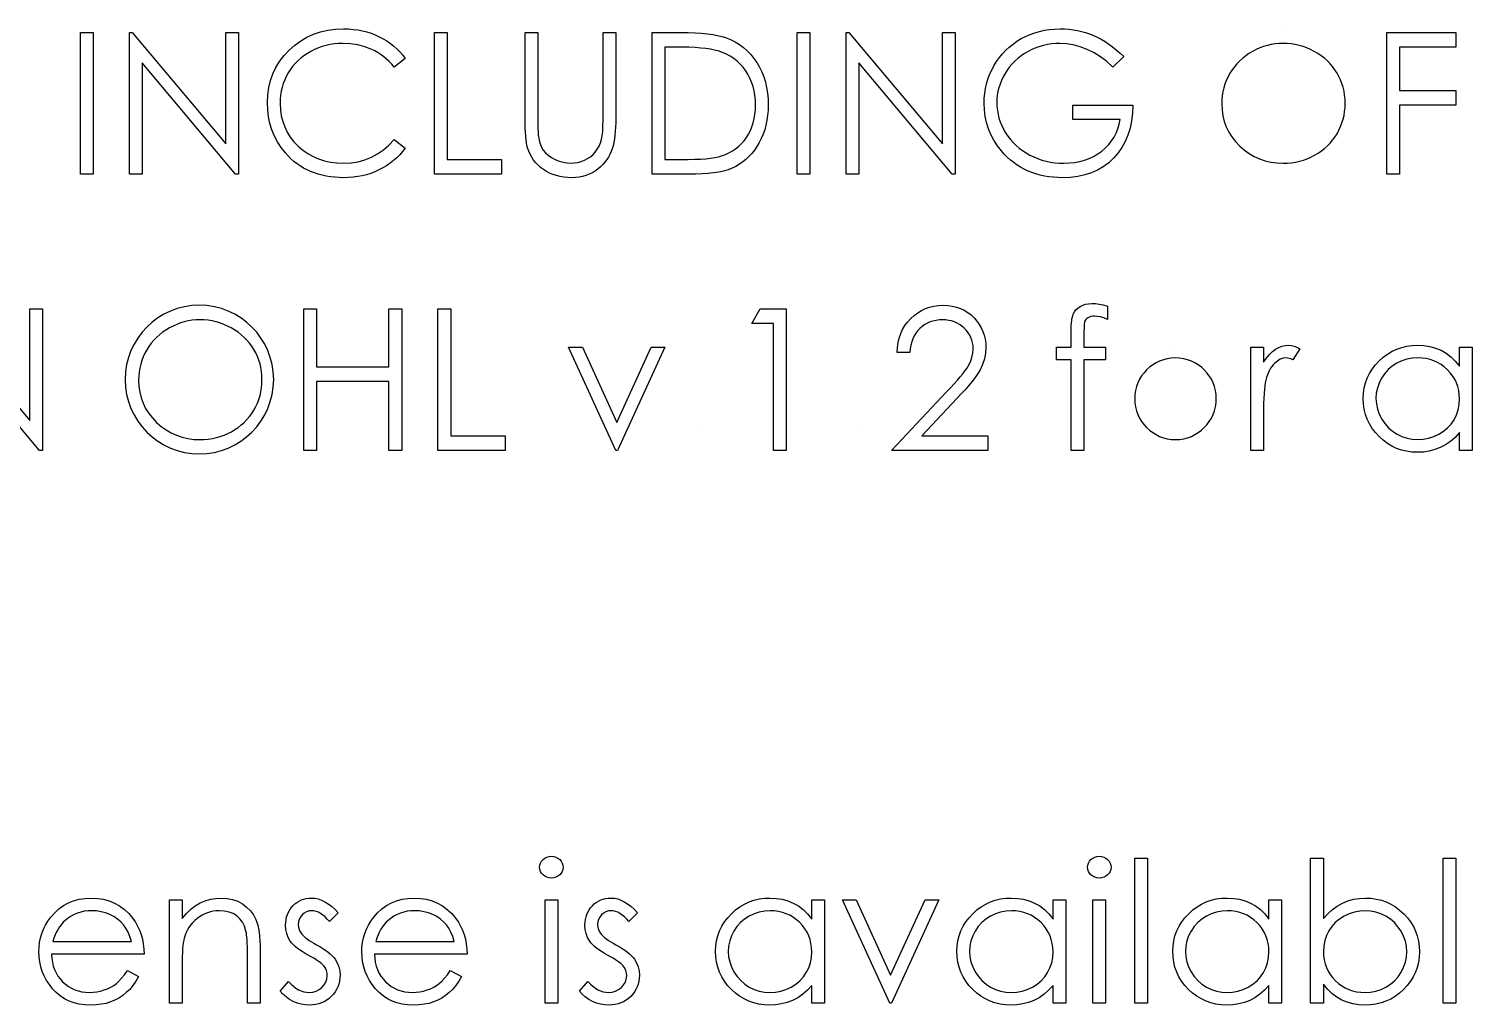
# Model space of a CAD drawing. Header units: millimetres. Extents: x -53 to 240, y 0 to 133.
# Drawn here: x -5.92 to 29.77, y 81.45 to 105.58 of the extents above; entities that cross this region are included whole.
import ezdxf

# ---------------------------------------------------------------- set-up
doc = ezdxf.new("R2010")
doc.units = ezdxf.units.MM

msp = doc.modelspace()

# ---------------------------------------------------------------- linework, layer by layer
at = {"color": 7, "linetype": 'Continuous'}
for p, q in [((25.082, 105.581), (25.082, 105.581)), ((22.436, 97.76), (22.436, 97.76)), ((10.678, 95.696), (10.678, 95.696)), ((14.672, 95.696), (14.672, 95.696))]:
    msp.add_line(p, q, dxfattribs=at)
at = {"color": 7, "linetype": 'Continuous', "flags": 128}
for points in [[(-4.646, 105.491), (-4.332, 105.491), (-4.332, 105.491), (-4.332, 101.991), (-4.332, 101.991), (-4.646, 101.991), (-4.646, 101.991), (-4.646, 105.491)], [(-3.434, 101.991), (-3.434, 105.491), (-3.434, 105.491), (-3.368, 105.491), (-3.368, 105.491), (-1.056, 102.736), (-1.056, 102.736), (-1.056, 105.491), (-1.056, 105.491), (-0.742, 105.491), (-0.742, 105.491), (-0.742, 101.991), (-0.742, 101.991), (-0.813, 101.991), (-0.813, 101.991), (-3.12, 104.739), (-3.12, 104.739), (-3.12, 101.991), (-3.12, 101.991), (-3.434, 101.991)], [(3.386, 104.849), (3.111, 104.638), (3.111, 104.638), (3.052, 104.708), (2.989, 104.773), (2.924, 104.834), (2.856, 104.891), (2.785, 104.943), (2.711, 104.99), (2.634, 105.034), (2.554, 105.073), (2.387, 105.138), (2.213, 105.185), (2.03, 105.213), (1.84, 105.222), (1.84, 105.222), (1.734, 105.219), (1.631, 105.209), (1.529, 105.194), (1.43, 105.172), (1.332, 105.144), (1.237, 105.11), (1.143, 105.07), (1.052, 105.023), (0.963, 104.971), (0.88, 104.915), (0.803, 104.855), (0.73, 104.791), (0.662, 104.722), (0.599, 104.649), (0.542, 104.571), (0.489, 104.49), (0.442, 104.405), (0.402, 104.317), (0.368, 104.228), (0.34, 104.134), (0.318, 104.039), (0.303, 103.941), (0.293, 103.841), (0.29, 103.737), (0.29, 103.737), (0.297, 103.583), (0.318, 103.435), (0.353, 103.293), (0.402, 103.158), (0.464, 103.029), (0.541, 102.907), (0.632, 102.792), (0.736, 102.683), (0.851, 102.584), (0.974, 102.498), (1.103, 102.426), (1.24, 102.366), (1.385, 102.32), (1.536, 102.287), (1.695, 102.267), (1.861, 102.26), (1.861, 102.26), (2.044, 102.269), (2.22, 102.297), (2.387, 102.342), (2.548, 102.406), (2.7, 102.488), (2.845, 102.588), (2.982, 102.707), (3.111, 102.844), (3.111, 102.844), (3.386, 102.635), (3.386, 102.635), (3.319, 102.55), (3.247, 102.47), (3.172, 102.395), (3.093, 102.325), (3.01, 102.259), (2.922, 102.198), (2.83, 102.143), (2.735, 102.093), (2.636, 102.048), (2.534, 102.009), (2.43, 101.976), (2.322, 101.949), (2.212, 101.928), (2.098, 101.913), (1.983, 101.904), (1.863, 101.901), (1.863, 101.901), (1.751, 101.903), (1.64, 101.911), (1.534, 101.923), (1.43, 101.94), (1.329, 101.961), (1.232, 101.987), (1.137, 102.018), (1.045, 102.054), (0.956, 102.095), (0.871, 102.14), (0.788, 102.191), (0.708, 102.245), (0.632, 102.305), (0.558, 102.37), (0.487, 102.439), (0.42, 102.513), (0.42, 102.513), (0.316, 102.646), (0.226, 102.785), (0.149, 102.931), (0.087, 103.084), (0.038, 103.243), (0.004, 103.409), (-0.017, 103.582), (-0.024, 103.761), (-0.024, 103.761), (-0.016, 103.95), (0.01, 104.131), (0.052, 104.304), (0.111, 104.469), (0.186, 104.627), (0.278, 104.778), (0.387, 104.92), (0.513, 105.056), (0.652, 105.179), (0.798, 105.286), (0.954, 105.375), (1.118, 105.45), (1.291, 105.507), (1.472, 105.548), (1.662, 105.572), (1.859, 105.581), (1.859, 105.581), (1.98, 105.578), (2.098, 105.569), (2.212, 105.553), (2.323, 105.532), (2.432, 105.506), (2.538, 105.472), (2.641, 105.433), (2.741, 105.388), (2.837, 105.337), (2.928, 105.282), (3.016, 105.222), (3.099, 105.157), (3.177, 105.087), (3.252, 105.013), (3.321, 104.933), (3.386, 104.849)], [(4.104, 105.491), (4.418, 105.491), (4.418, 105.491), (4.418, 102.35), (4.418, 102.35), (5.764, 102.35), (5.764, 102.35), (5.764, 101.991), (5.764, 101.991), (4.104, 101.991), (4.104, 101.991), (4.104, 105.491)], [(6.348, 105.491), (6.662, 105.491), (6.662, 105.491), (6.662, 103.394), (6.662, 103.394), (6.662, 103.305), (6.663, 103.225), (6.664, 103.153), (6.665, 103.091), (6.668, 103.037), (6.67, 102.992), (6.672, 102.956), (6.676, 102.928), (6.676, 102.928), (6.693, 102.83), (6.719, 102.74), (6.754, 102.658), (6.797, 102.585), (6.851, 102.519), (6.918, 102.458), (6.998, 102.403), (7.09, 102.353), (7.188, 102.313), (7.287, 102.283), (7.387, 102.266), (7.486, 102.26), (7.486, 102.26), (7.572, 102.265), (7.656, 102.278), (7.738, 102.302), (7.819, 102.333), (7.895, 102.374), (7.965, 102.421), (8.028, 102.475), (8.084, 102.536), (8.134, 102.604), (8.178, 102.68), (8.213, 102.762), (8.242, 102.851), (8.242, 102.851), (8.25, 102.888), (8.257, 102.934), (8.263, 102.989), (8.268, 103.052), (8.272, 103.125), (8.275, 103.206), (8.277, 103.296), (8.277, 103.394), (8.277, 103.394), (8.277, 105.491), (8.277, 105.491), (8.591, 105.491), (8.591, 105.491), (8.591, 103.377), (8.591, 103.377), (8.59, 103.263), (8.586, 103.154), (8.579, 103.05), (8.569, 102.953), (8.556, 102.861), (8.542, 102.775), (8.523, 102.693), (8.502, 102.618), (8.478, 102.548), (8.447, 102.479), (8.411, 102.412), (8.37, 102.349), (8.322, 102.286), (8.27, 102.227), (8.211, 102.17), (8.148, 102.115), (8.08, 102.065), (8.008, 102.022), (7.932, 101.985), (7.854, 101.955), (7.772, 101.931), (7.686, 101.915), (7.597, 101.905), (7.504, 101.901), (7.504, 101.901), (7.403, 101.905), (7.306, 101.914), (7.213, 101.93), (7.123, 101.952), (7.037, 101.98), (6.955, 102.015), (6.876, 102.056), (6.801, 102.103), (6.731, 102.156), (6.668, 102.213), (6.609, 102.274), (6.557, 102.339), (6.512, 102.407), (6.472, 102.481), (6.438, 102.558), (6.41, 102.64), (6.41, 102.64), (6.395, 102.696), (6.383, 102.762), (6.372, 102.839), (6.363, 102.926), (6.357, 103.024), (6.352, 103.131), (6.349, 103.249), (6.348, 103.377), (6.348, 103.377), (6.348, 105.491)], [(9.489, 101.991), (9.489, 105.491), (9.489, 105.491), (10.196, 105.491), (10.196, 105.491), (10.38, 105.489), (10.552, 105.483), (10.71, 105.473), (10.856, 105.459), (10.988, 105.442), (11.107, 105.42), (11.213, 105.394), (11.306, 105.365), (11.306, 105.365), (11.427, 105.316), (11.54, 105.26), (11.648, 105.194), (11.748, 105.121), (11.841, 105.039), (11.928, 104.95), (12.008, 104.852), (12.081, 104.746), (12.147, 104.633), (12.204, 104.516), (12.251, 104.392), (12.291, 104.264), (12.321, 104.13), (12.343, 103.991), (12.356, 103.846), (12.361, 103.697), (12.361, 103.697), (12.357, 103.567), (12.347, 103.442), (12.33, 103.32), (12.305, 103.203), (12.274, 103.089), (12.236, 102.979), (12.191, 102.873), (12.139, 102.771), (12.082, 102.675), (12.021, 102.585), (11.955, 102.501), (11.885, 102.424), (11.811, 102.353), (11.733, 102.29), (11.65, 102.232), (11.564, 102.181), (11.472, 102.136), (11.37, 102.098), (11.259, 102.065), (11.14, 102.039), (11.012, 102.018), (10.874, 102.003), (10.728, 101.994), (10.573, 101.991), (10.573, 101.991), (9.489, 101.991)], [(13.079, 105.491), (13.393, 105.491), (13.393, 105.491), (13.393, 101.991), (13.393, 101.991), (13.079, 101.991), (13.079, 101.991), (13.079, 105.491)], [(14.29, 101.991), (14.29, 105.491), (14.29, 105.491), (14.356, 105.491), (14.356, 105.491), (16.668, 102.736), (16.668, 102.736), (16.668, 105.491), (16.668, 105.491), (16.982, 105.491), (16.982, 105.491), (16.982, 101.991), (16.982, 101.991), (16.911, 101.991), (16.911, 101.991), (14.604, 104.739), (14.604, 104.739), (14.604, 101.991), (14.604, 101.991), (14.29, 101.991)], [(21.156, 104.894), (20.886, 104.638), (20.886, 104.638), (20.738, 104.773), (20.581, 104.891), (20.419, 104.99), (20.248, 105.073), (20.076, 105.138), (19.906, 105.185), (19.738, 105.213), (19.572, 105.222), (19.572, 105.222), (19.471, 105.219), (19.37, 105.209), (19.271, 105.194), (19.173, 105.172), (19.075, 105.144), (18.98, 105.11), (18.885, 105.069), (18.792, 105.022), (18.702, 104.97), (18.617, 104.913), (18.538, 104.852), (18.463, 104.786), (18.394, 104.716), (18.33, 104.642), (18.271, 104.563), (18.218, 104.479), (18.17, 104.393), (18.129, 104.306), (18.094, 104.217), (18.066, 104.127), (18.043, 104.037), (18.027, 103.944), (18.018, 103.851), (18.014, 103.756), (18.014, 103.756), (18.018, 103.66), (18.028, 103.564), (18.045, 103.469), (18.069, 103.376), (18.099, 103.283), (18.136, 103.192), (18.181, 103.102), (18.232, 103.014), (18.289, 102.928), (18.351, 102.848), (18.418, 102.771), (18.491, 102.701), (18.568, 102.633), (18.651, 102.571), (18.739, 102.514), (18.833, 102.461), (18.929, 102.414), (19.029, 102.373), (19.131, 102.339), (19.234, 102.311), (19.341, 102.288), (19.45, 102.273), (19.56, 102.263), (19.673, 102.26), (19.673, 102.26), (19.809, 102.265), (19.94, 102.279), (20.065, 102.302), (20.185, 102.335), (20.299, 102.377), (20.409, 102.428), (20.513, 102.489), (20.611, 102.56), (20.703, 102.637), (20.784, 102.721), (20.855, 102.81), (20.917, 102.904), (20.969, 103.004), (21.011, 103.109), (21.043, 103.221), (21.066, 103.337), (21.066, 103.337), (19.899, 103.337), (19.899, 103.337), (19.899, 103.696), (19.899, 103.696), (21.38, 103.696), (21.38, 103.696), (21.371, 103.496), (21.348, 103.305), (21.31, 103.125), (21.259, 102.956), (21.192, 102.798), (21.111, 102.65), (21.015, 102.513), (20.905, 102.386), (20.782, 102.273), (20.649, 102.174), (20.507, 102.091), (20.355, 102.023), (20.192, 101.969), (20.02, 101.931), (19.838, 101.909), (19.646, 101.901), (19.646, 101.901), (19.528, 101.904), (19.413, 101.912), (19.301, 101.924), (19.192, 101.943), (19.086, 101.966), (18.984, 101.994), (18.885, 102.028), (18.788, 102.067), (18.695, 102.111), (18.605, 102.16), (18.518, 102.214), (18.434, 102.274), (18.353, 102.338), (18.275, 102.408), (18.201, 102.483), (18.129, 102.563), (18.129, 102.563), (18.029, 102.693), (17.942, 102.828), (17.868, 102.968), (17.808, 103.113), (17.761, 103.263), (17.727, 103.418), (17.707, 103.578), (17.7, 103.742), (17.7, 103.742), (17.704, 103.866), (17.716, 103.987), (17.735, 104.106), (17.761, 104.223), (17.796, 104.338), (17.838, 104.45), (17.888, 104.561), (17.945, 104.669), (18.01, 104.773), (18.079, 104.871), (18.155, 104.964), (18.236, 105.051), (18.323, 105.131), (18.416, 105.206), (18.514, 105.276), (18.617, 105.339), (18.726, 105.396), (18.838, 105.445), (18.953, 105.486), (19.072, 105.52), (19.194, 105.546), (19.321, 105.565), (19.45, 105.577), (19.583, 105.581), (19.583, 105.581), (19.692, 105.578), (19.798, 105.57), (19.903, 105.558), (20.007, 105.54), (20.109, 105.517), (20.209, 105.489), (20.308, 105.456), (20.405, 105.417), (20.501, 105.373), (20.596, 105.323), (20.691, 105.267), (20.785, 105.205), (20.879, 105.136), (20.971, 105.061), (21.064, 104.981), (21.156, 104.894)], [(27.662, 105.491), (29.367, 105.491), (29.367, 105.491), (29.367, 105.132), (29.367, 105.132), (27.976, 105.132), (27.976, 105.132), (27.976, 104.055), (27.976, 104.055), (29.367, 104.055), (29.367, 104.055), (29.367, 103.696), (29.367, 103.696), (27.976, 103.696), (27.976, 103.696), (27.976, 101.991), (27.976, 101.991), (27.662, 101.991), (27.662, 101.991), (27.662, 105.491)], [(9.803, 102.35), (10.205, 102.35), (10.205, 102.35), (10.378, 102.351), (10.538, 102.356), (10.684, 102.363), (10.815, 102.372), (10.934, 102.385), (11.038, 102.4), (11.129, 102.418), (11.205, 102.439), (11.205, 102.439), (11.301, 102.474), (11.391, 102.515), (11.476, 102.562), (11.555, 102.616), (11.629, 102.676), (11.699, 102.743), (11.763, 102.815), (11.821, 102.894), (11.874, 102.979), (11.92, 103.068), (11.959, 103.161), (11.99, 103.259), (12.015, 103.362), (12.033, 103.47), (12.043, 103.581), (12.047, 103.697), (12.047, 103.697), (12.043, 103.82), (12.031, 103.938), (12.012, 104.051), (11.986, 104.16), (11.951, 104.264), (11.909, 104.364), (11.86, 104.459), (11.803, 104.549), (11.739, 104.634), (11.669, 104.712), (11.593, 104.783), (11.512, 104.847), (11.424, 104.904), (11.33, 104.955), (11.23, 104.997), (11.125, 105.034), (11.125, 105.034), (11.036, 105.057), (10.935, 105.077), (10.82, 105.093), (10.693, 105.107), (10.552, 105.118), (10.397, 105.126), (10.23, 105.131), (10.049, 105.132), (10.049, 105.132), (9.803, 105.132), (9.803, 105.132), (9.803, 102.35)], [(25.097, 105.222), (24.998, 105.219), (24.9, 105.209), (24.803, 105.194), (24.707, 105.172), (24.613, 105.143), (24.52, 105.109), (24.429, 105.068), (24.339, 105.021), (24.252, 104.969), (24.17, 104.913), (24.093, 104.852), (24.02, 104.786), (23.953, 104.717), (23.89, 104.643), (23.832, 104.565), (23.78, 104.482), (23.733, 104.397), (23.691, 104.308), (23.657, 104.217), (23.629, 104.124), (23.607, 104.028), (23.591, 103.93), (23.581, 103.83), (23.579, 103.727), (23.579, 103.727), (23.586, 103.576), (23.607, 103.43), (23.641, 103.292), (23.69, 103.158), (23.752, 103.031), (23.829, 102.909), (23.919, 102.794), (24.024, 102.685), (24.138, 102.586), (24.258, 102.499), (24.383, 102.426), (24.515, 102.367), (24.652, 102.32), (24.794, 102.287), (24.943, 102.267), (25.097, 102.26), (25.097, 102.26), (25.201, 102.263), (25.303, 102.272), (25.403, 102.288), (25.501, 102.309), (25.597, 102.337), (25.691, 102.37), (25.783, 102.41), (25.873, 102.455), (25.96, 102.506), (26.042, 102.562), (26.119, 102.622), (26.191, 102.686), (26.258, 102.755), (26.321, 102.829), (26.377, 102.907), (26.43, 102.989), (26.477, 103.076), (26.518, 103.164), (26.552, 103.254), (26.58, 103.348), (26.602, 103.443), (26.617, 103.54), (26.627, 103.641), (26.63, 103.743), (26.63, 103.743), (26.627, 103.845), (26.617, 103.944), (26.602, 104.041), (26.58, 104.136), (26.552, 104.228), (26.518, 104.317), (26.477, 104.404), (26.43, 104.488), (26.377, 104.57), (26.32, 104.647), (26.257, 104.72), (26.19, 104.788), (26.117, 104.853), (26.038, 104.913), (25.955, 104.969), (25.867, 105.021), (25.776, 105.068), (25.683, 105.109), (25.589, 105.143), (25.493, 105.172), (25.396, 105.194), (25.298, 105.209), (25.198, 105.219), (25.097, 105.222)], [(-8.28, 95.158), (-8.28, 98.658), (-8.28, 98.658), (-8.214, 98.658), (-8.214, 98.658), (-5.902, 95.903), (-5.902, 95.903), (-5.902, 98.658), (-5.902, 98.658), (-5.588, 98.658), (-5.588, 98.658), (-5.588, 95.158), (-5.588, 95.158), (-5.66, 95.158), (-5.66, 95.158), (-7.966, 97.906), (-7.966, 97.906), (-7.966, 95.158), (-7.966, 95.158), (-8.28, 95.158)], [(0.873, 98.658), (1.188, 98.658), (1.188, 98.658), (1.188, 97.222), (1.188, 97.222), (2.982, 97.222), (2.982, 97.222), (2.982, 98.658), (2.982, 98.658), (3.297, 98.658), (3.297, 98.658), (3.297, 95.158), (3.297, 95.158), (2.982, 95.158), (2.982, 95.158), (2.982, 96.863), (2.982, 96.863), (1.188, 96.863), (1.188, 96.863), (1.188, 95.158), (1.188, 95.158), (0.873, 95.158), (0.873, 95.158), (0.873, 98.658)], [(4.194, 98.658), (4.508, 98.658), (4.508, 98.658), (4.508, 95.517), (4.508, 95.517), (5.854, 95.517), (5.854, 95.517), (5.854, 95.158), (5.854, 95.158), (4.194, 95.158), (4.194, 95.158), (4.194, 98.658)], [(12.162, 98.658), (12.809, 98.658), (12.809, 98.658), (12.809, 95.158), (12.809, 95.158), (12.495, 95.158), (12.495, 95.158), (12.495, 98.299), (12.495, 98.299), (11.957, 98.299), (11.957, 98.299), (12.162, 98.658)], [(15.861, 97.581), (15.547, 97.581), (15.547, 97.581), (15.555, 97.706), (15.573, 97.825), (15.601, 97.938), (15.638, 98.046), (15.685, 98.147), (15.742, 98.244), (15.809, 98.334), (15.885, 98.419), (15.969, 98.496), (16.058, 98.563), (16.151, 98.619), (16.248, 98.665), (16.351, 98.701), (16.459, 98.727), (16.571, 98.742), (16.688, 98.747), (16.688, 98.747), (16.803, 98.742), (16.913, 98.728), (17.017, 98.704), (17.116, 98.67), (17.208, 98.626), (17.295, 98.573), (17.377, 98.51), (17.453, 98.437), (17.522, 98.358), (17.58, 98.276), (17.631, 98.189), (17.672, 98.1), (17.704, 98.007), (17.727, 97.91), (17.74, 97.811), (17.745, 97.707), (17.745, 97.707), (17.736, 97.561), (17.709, 97.42), (17.664, 97.284), (17.6, 97.152), (17.559, 97.085), (17.51, 97.011), (17.453, 96.932), (17.387, 96.848), (17.312, 96.757), (17.229, 96.661), (17.137, 96.559), (17.037, 96.451), (17.037, 96.451), (16.161, 95.517), (16.161, 95.517), (17.79, 95.517), (17.79, 95.517), (17.79, 95.158), (17.79, 95.158), (15.412, 95.158), (15.412, 95.158), (16.769, 96.606), (16.769, 96.606), (16.868, 96.71), (16.958, 96.807), (17.039, 96.896), (17.11, 96.979), (17.172, 97.056), (17.226, 97.124), (17.271, 97.187), (17.306, 97.242), (17.361, 97.347), (17.4, 97.455), (17.423, 97.565), (17.431, 97.679), (17.431, 97.679), (17.428, 97.75), (17.417, 97.819), (17.4, 97.885), (17.376, 97.949), (17.345, 98.01), (17.307, 98.069), (17.263, 98.125), (17.211, 98.179), (17.154, 98.228), (17.095, 98.271), (17.032, 98.306), (16.966, 98.336), (16.897, 98.359), (16.825, 98.375), (16.75, 98.385), (16.672, 98.388), (16.672, 98.388), (16.59, 98.385), (16.511, 98.375), (16.436, 98.358), (16.365, 98.335), (16.297, 98.306), (16.232, 98.269), (16.171, 98.226), (16.114, 98.176), (16.061, 98.121), (16.015, 98.06), (15.974, 97.993), (15.939, 97.921), (15.91, 97.844), (15.888, 97.762), (15.871, 97.674), (15.861, 97.581)], [(20.752, 98.726), (20.752, 98.4), (20.752, 98.4), (20.662, 98.434), (20.579, 98.459), (20.503, 98.473), (20.433, 98.478), (20.433, 98.478), (20.386, 98.475), (20.343, 98.468), (20.304, 98.456), (20.269, 98.438), (20.24, 98.417), (20.216, 98.395), (20.198, 98.372), (20.187, 98.346), (20.183, 98.331), (20.18, 98.31), (20.177, 98.283), (20.175, 98.252), (20.173, 98.214), (20.172, 98.172), (20.17, 98.123), (20.17, 98.07), (20.17, 98.07), (20.17, 97.715), (20.17, 97.715), (20.707, 97.715), (20.707, 97.715), (20.707, 97.401), (20.707, 97.401), (20.17, 97.401), (20.17, 97.401), (20.168, 95.158), (20.168, 95.158), (19.854, 95.158), (19.854, 95.158), (19.854, 97.401), (19.854, 97.401), (19.495, 97.401), (19.495, 97.401), (19.495, 97.715), (19.495, 97.715), (19.854, 97.715), (19.854, 97.715), (19.854, 98.124), (19.854, 98.124), (19.855, 98.192), (19.858, 98.254), (19.861, 98.312), (19.867, 98.365), (19.874, 98.412), (19.883, 98.455), (19.893, 98.493), (19.905, 98.525), (19.934, 98.583), (19.973, 98.634), (20.02, 98.679), (20.076, 98.719), (20.14, 98.751), (20.21, 98.774), (20.286, 98.787), (20.369, 98.792), (20.369, 98.792), (20.453, 98.788), (20.545, 98.776), (20.644, 98.755), (20.752, 98.726)], [(-1.691, 98.388), (-1.791, 98.386), (-1.889, 98.376), (-1.986, 98.36), (-2.081, 98.339), (-2.175, 98.31), (-2.268, 98.276), (-2.359, 98.235), (-2.45, 98.188), (-2.537, 98.136), (-2.619, 98.079), (-2.696, 98.018), (-2.768, 97.953), (-2.835, 97.884), (-2.899, 97.81), (-2.956, 97.731), (-3.009, 97.649), (-3.056, 97.563), (-3.097, 97.475), (-3.131, 97.384), (-3.159, 97.29), (-3.182, 97.195), (-3.197, 97.097), (-3.207, 96.997), (-3.21, 96.894), (-3.21, 96.894), (-3.203, 96.742), (-3.182, 96.597), (-3.147, 96.458), (-3.098, 96.325), (-3.036, 96.197), (-2.96, 96.076), (-2.869, 95.961), (-2.765, 95.852), (-2.65, 95.752), (-2.53, 95.666), (-2.405, 95.593), (-2.274, 95.533), (-2.136, 95.486), (-1.994, 95.454), (-1.845, 95.433), (-1.691, 95.427), (-1.691, 95.427), (-1.587, 95.43), (-1.486, 95.439), (-1.386, 95.454), (-1.287, 95.476), (-1.191, 95.503), (-1.097, 95.536), (-1.006, 95.576), (-0.915, 95.622), (-0.828, 95.673), (-0.746, 95.728), (-0.67, 95.789), (-0.597, 95.853), (-0.53, 95.922), (-0.468, 95.995), (-0.411, 96.073), (-0.358, 96.156), (-0.311, 96.242), (-0.271, 96.331), (-0.236, 96.421), (-0.208, 96.514), (-0.187, 96.61), (-0.171, 96.707), (-0.161, 96.807), (-0.159, 96.91), (-0.159, 96.91), (-0.161, 97.011), (-0.171, 97.111), (-0.187, 97.208), (-0.208, 97.302), (-0.236, 97.394), (-0.271, 97.483), (-0.311, 97.57), (-0.358, 97.655), (-0.411, 97.736), (-0.468, 97.813), (-0.532, 97.886), (-0.599, 97.955), (-0.672, 98.02), (-0.75, 98.08), (-0.833, 98.136), (-0.921, 98.188), (-1.013, 98.235), (-1.106, 98.276), (-1.2, 98.31), (-1.295, 98.339), (-1.393, 98.36), (-1.491, 98.376), (-1.59, 98.386), (-1.691, 98.388)], [(7.425, 97.715), (7.765, 97.715), (7.765, 97.715), (8.614, 95.853), (8.614, 95.853), (9.463, 97.715), (9.463, 97.715), (9.803, 97.715), (9.803, 97.715), (8.636, 95.158), (8.636, 95.158), (8.591, 95.158), (8.591, 95.158), (7.425, 97.715)], [(24.297, 97.715), (24.611, 97.715), (24.611, 97.715), (24.611, 97.339), (24.611, 97.339), (24.682, 97.443), (24.756, 97.531), (24.831, 97.603), (24.908, 97.661), (24.987, 97.704), (25.068, 97.736), (25.151, 97.754), (25.235, 97.76), (25.235, 97.76), (25.3, 97.755), (25.367, 97.738), (25.437, 97.711), (25.508, 97.673), (25.508, 97.673), (25.336, 97.401), (25.336, 97.401), (25.29, 97.42), (25.248, 97.435), (25.209, 97.443), (25.175, 97.446), (25.175, 97.446), (25.1, 97.438), (25.026, 97.412), (24.953, 97.37), (24.882, 97.311), (24.848, 97.276), (24.815, 97.235), (24.786, 97.19), (24.758, 97.14), (24.732, 97.086), (24.708, 97.027), (24.686, 96.963), (24.667, 96.895), (24.667, 96.895), (24.653, 96.834), (24.642, 96.759), (24.632, 96.67), (24.625, 96.567), (24.618, 96.451), (24.614, 96.32), (24.611, 96.176), (24.611, 96.017), (24.611, 96.017), (24.611, 95.158), (24.611, 95.158), (24.297, 95.158), (24.297, 95.158), (24.297, 97.715)], [(29.771, 97.715), (29.771, 95.158), (29.771, 95.158), (29.457, 95.158), (29.457, 95.158), (29.457, 95.6), (29.457, 95.6), (29.348, 95.482), (29.234, 95.381), (29.112, 95.297), (28.984, 95.23), (28.85, 95.179), (28.711, 95.142), (28.564, 95.12), (28.412, 95.113), (28.412, 95.113), (28.277, 95.119), (28.146, 95.137), (28.021, 95.167), (27.9, 95.21), (27.785, 95.264), (27.675, 95.331), (27.569, 95.409), (27.469, 95.5), (27.377, 95.6), (27.298, 95.705), (27.231, 95.815), (27.176, 95.93), (27.133, 96.051), (27.103, 96.176), (27.085, 96.307), (27.079, 96.443), (27.079, 96.443), (27.085, 96.577), (27.103, 96.706), (27.134, 96.829), (27.177, 96.948), (27.233, 97.062), (27.3, 97.171), (27.38, 97.275), (27.473, 97.374), (27.574, 97.464), (27.68, 97.543), (27.791, 97.609), (27.907, 97.663), (28.029, 97.706), (28.155, 97.736), (28.286, 97.754), (28.422, 97.76), (28.422, 97.76), (28.578, 97.752), (28.727, 97.729), (28.868, 97.69), (29.001, 97.636), (29.127, 97.565), (29.245, 97.476), (29.354, 97.368), (29.457, 97.242), (29.457, 97.242), (29.457, 97.715), (29.457, 97.715), (29.771, 97.715)], [(28.426, 97.446), (28.289, 97.438), (28.157, 97.413), (28.031, 97.372), (27.909, 97.314), (27.797, 97.242), (27.697, 97.156), (27.609, 97.057), (27.532, 96.944), (27.471, 96.823), (27.428, 96.699), (27.401, 96.571), (27.393, 96.44), (27.393, 96.44), (27.402, 96.31), (27.428, 96.182), (27.472, 96.057), (27.534, 95.935), (27.611, 95.822), (27.699, 95.721), (27.8, 95.634), (27.913, 95.561), (28.034, 95.502), (28.16, 95.461), (28.289, 95.435), (28.423, 95.427), (28.423, 95.427), (28.559, 95.435), (28.692, 95.46), (28.82, 95.501), (28.945, 95.559), (29.061, 95.632), (29.163, 95.716), (29.25, 95.812), (29.324, 95.919), (29.382, 96.036), (29.424, 96.161), (29.448, 96.292), (29.457, 96.431), (29.457, 96.431), (29.452, 96.537), (29.438, 96.638), (29.415, 96.736), (29.382, 96.828), (29.34, 96.917), (29.289, 97.001), (29.229, 97.08), (29.159, 97.155), (29.082, 97.223), (29.002, 97.283), (28.916, 97.333), (28.827, 97.373), (28.733, 97.405), (28.635, 97.428), (28.533, 97.442), (28.426, 97.446)], [(6.997, 85.126), (7.055, 85.121), (7.109, 85.106), (7.159, 85.081), (7.204, 85.046), (7.242, 85.005), (7.268, 84.959), (7.285, 84.909), (7.29, 84.855), (7.29, 84.855), (7.285, 84.802), (7.268, 84.753), (7.242, 84.708), (7.204, 84.666), (7.159, 84.632), (7.109, 84.607), (7.055, 84.592), (6.997, 84.587), (6.997, 84.587), (6.94, 84.592), (6.887, 84.607), (6.837, 84.632), (6.792, 84.666), (6.755, 84.708), (6.729, 84.753), (6.712, 84.802), (6.707, 84.855), (6.707, 84.855), (6.712, 84.909), (6.729, 84.959), (6.755, 85.005), (6.792, 85.046), (6.837, 85.081), (6.887, 85.106), (6.94, 85.121), (6.997, 85.126)], [(20.548, 85.126), (20.607, 85.121), (20.661, 85.106), (20.71, 85.081), (20.755, 85.046), (20.793, 85.005), (20.82, 84.959), (20.836, 84.909), (20.841, 84.855), (20.841, 84.855), (20.836, 84.802), (20.82, 84.753), (20.793, 84.708), (20.755, 84.666), (20.71, 84.632), (20.661, 84.607), (20.607, 84.592), (20.548, 84.587), (20.548, 84.587), (20.491, 84.592), (20.438, 84.607), (20.388, 84.632), (20.344, 84.666), (20.306, 84.708), (20.28, 84.753), (20.264, 84.802), (20.258, 84.855), (20.258, 84.855), (20.264, 84.909), (20.28, 84.959), (20.306, 85.005), (20.344, 85.046), (20.388, 85.081), (20.438, 85.106), (20.491, 85.121), (20.548, 85.126)], [(21.425, 85.081), (21.739, 85.081), (21.739, 85.081), (21.739, 81.491), (21.739, 81.491), (21.425, 81.491), (21.425, 81.491), (21.425, 85.081)], [(25.777, 81.491), (25.777, 85.081), (25.777, 85.081), (26.091, 85.081), (26.091, 85.081), (26.091, 83.585), (26.091, 83.585), (26.2, 83.704), (26.314, 83.807), (26.436, 83.895), (26.563, 83.967), (26.696, 84.022), (26.836, 84.062), (26.983, 84.086), (27.135, 84.094), (27.135, 84.094), (27.27, 84.087), (27.401, 84.069), (27.527, 84.039), (27.647, 83.997), (27.762, 83.942), (27.873, 83.875), (27.978, 83.797), (28.078, 83.706), (28.17, 83.606), (28.249, 83.502), (28.317, 83.392), (28.372, 83.277), (28.415, 83.157), (28.445, 83.031), (28.463, 82.901), (28.47, 82.765), (28.47, 82.765), (28.463, 82.631), (28.445, 82.502), (28.414, 82.378), (28.371, 82.259), (28.315, 82.144), (28.247, 82.036), (28.167, 81.931), (28.075, 81.832), (27.974, 81.742), (27.867, 81.663), (27.757, 81.597), (27.64, 81.543), (27.519, 81.5), (27.393, 81.47), (27.261, 81.452), (27.125, 81.446), (27.125, 81.446), (26.969, 81.454), (26.821, 81.477), (26.681, 81.516), (26.548, 81.57), (26.422, 81.642), (26.305, 81.731), (26.194, 81.839), (26.091, 81.964), (26.091, 81.964), (26.091, 81.491), (26.091, 81.491), (25.777, 81.491)], [(29.053, 85.081), (29.367, 85.081), (29.367, 85.081), (29.367, 81.491), (29.367, 81.491), (29.053, 81.491), (29.053, 81.491), (29.053, 85.081)], [(-3.489, 82.299), (-3.21, 82.152), (-3.21, 82.152), (-3.279, 82.035), (-3.352, 81.93), (-3.431, 81.836), (-3.515, 81.755), (-3.604, 81.684), (-3.698, 81.622), (-3.798, 81.569), (-3.903, 81.525), (-4.015, 81.49), (-4.133, 81.466), (-4.259, 81.451), (-4.391, 81.446), (-4.391, 81.446), (-4.539, 81.452), (-4.677, 81.471), (-4.808, 81.503), (-4.93, 81.547), (-5.044, 81.604), (-5.15, 81.673), (-5.248, 81.755), (-5.337, 81.85), (-5.417, 81.952), (-5.486, 82.058), (-5.545, 82.168), (-5.592, 82.28), (-5.63, 82.396), (-5.657, 82.515), (-5.672, 82.637), (-5.678, 82.763), (-5.678, 82.763), (-5.673, 82.881), (-5.66, 82.996), (-5.636, 83.107), (-5.604, 83.216), (-5.563, 83.321), (-5.512, 83.423), (-5.452, 83.521), (-5.383, 83.617), (-5.383, 83.617), (-5.286, 83.728), (-5.181, 83.826), (-5.068, 83.907), (-4.947, 83.974), (-4.818, 84.026), (-4.681, 84.064), (-4.536, 84.086), (-4.384, 84.094), (-4.384, 84.094), (-4.227, 84.086), (-4.077, 84.062), (-3.936, 84.023), (-3.804, 83.968), (-3.679, 83.897), (-3.563, 83.81), (-3.454, 83.708), (-3.354, 83.59), (-3.354, 83.59), (-3.289, 83.498), (-3.234, 83.402), (-3.186, 83.298), (-3.147, 83.19), (-3.117, 83.077), (-3.094, 82.958), (-3.081, 82.833), (-3.075, 82.703), (-3.075, 82.703), (-5.364, 82.703), (-5.364, 82.703), (-5.357, 82.602), (-5.343, 82.505), (-5.321, 82.413), (-5.29, 82.326), (-5.252, 82.244), (-5.206, 82.166), (-5.151, 82.093), (-5.089, 82.025), (-5.02, 81.963), (-4.948, 81.909), (-4.872, 81.863), (-4.791, 81.826), (-4.707, 81.797), (-4.618, 81.777), (-4.527, 81.764), (-4.431, 81.76), (-4.431, 81.76), (-4.337, 81.764), (-4.245, 81.775), (-4.154, 81.794), (-4.064, 81.82), (-3.978, 81.852), (-3.898, 81.89), (-3.826, 81.932), (-3.76, 81.979), (-3.696, 82.036), (-3.63, 82.109), (-3.56, 82.196), (-3.489, 82.299)], [(-2.447, 84.049), (-2.133, 84.049), (-2.133, 84.049), (-2.133, 83.587), (-2.133, 83.587), (-2.03, 83.711), (-1.922, 83.817), (-1.808, 83.904), (-1.689, 83.973), (-1.565, 84.026), (-1.435, 84.063), (-1.3, 84.086), (-1.16, 84.094), (-1.16, 84.094), (-1.018, 84.084), (-0.885, 84.058), (-0.76, 84.012), (-0.644, 83.949), (-0.539, 83.871), (-0.447, 83.779), (-0.372, 83.676), (-0.311, 83.559), (-0.285, 83.494), (-0.264, 83.42), (-0.246, 83.338), (-0.23, 83.247), (-0.219, 83.147), (-0.21, 83.039), (-0.205, 82.922), (-0.203, 82.797), (-0.203, 82.797), (-0.203, 81.491), (-0.203, 81.491), (-0.518, 81.491), (-0.518, 81.491), (-0.518, 82.694), (-0.518, 82.694), (-0.518, 82.799), (-0.52, 82.894), (-0.522, 82.98), (-0.527, 83.058), (-0.532, 83.126), (-0.539, 83.185), (-0.546, 83.235), (-0.555, 83.276), (-0.555, 83.276), (-0.59, 83.394), (-0.64, 83.496), (-0.703, 83.582), (-0.78, 83.653), (-0.87, 83.709), (-0.972, 83.748), (-1.087, 83.772), (-1.214, 83.779), (-1.214, 83.779), (-1.29, 83.777), (-1.364, 83.768), (-1.436, 83.752), (-1.505, 83.731), (-1.573, 83.703), (-1.639, 83.67), (-1.703, 83.63), (-1.765, 83.585), (-1.823, 83.534), (-1.876, 83.481), (-1.923, 83.425), (-1.966, 83.366), (-2.003, 83.305), (-2.035, 83.24), (-2.063, 83.172), (-2.085, 83.102), (-2.085, 83.102), (-2.096, 83.05), (-2.106, 82.989), (-2.114, 82.918), (-2.121, 82.836), (-2.126, 82.746), (-2.13, 82.646), (-2.132, 82.536), (-2.133, 82.416), (-2.133, 82.416), (-2.133, 81.491), (-2.133, 81.491), (-2.447, 81.491), (-2.447, 81.491), (-2.447, 84.049)], [(1.726, 83.73), (1.513, 83.51), (1.513, 83.51), (1.457, 83.573), (1.401, 83.628), (1.345, 83.674), (1.29, 83.712), (1.235, 83.742), (1.18, 83.763), (1.125, 83.775), (1.071, 83.779), (1.071, 83.779), (1.005, 83.773), (0.944, 83.753), (0.887, 83.721), (0.836, 83.676), (0.794, 83.622), (0.763, 83.564), (0.745, 83.502), (0.739, 83.435), (0.739, 83.435), (0.744, 83.375), (0.761, 83.317), (0.788, 83.259), (0.826, 83.203), (0.826, 83.203), (0.85, 83.174), (0.881, 83.145), (0.918, 83.113), (0.96, 83.081), (1.009, 83.047), (1.064, 83.013), (1.124, 82.977), (1.191, 82.939), (1.191, 82.939), (1.272, 82.893), (1.347, 82.848), (1.415, 82.802), (1.476, 82.757), (1.53, 82.712), (1.577, 82.668), (1.618, 82.624), (1.652, 82.581), (1.652, 82.581), (1.704, 82.49), (1.741, 82.394), (1.763, 82.292), (1.771, 82.185), (1.771, 82.185), (1.767, 82.109), (1.758, 82.036), (1.741, 81.966), (1.718, 81.9), (1.687, 81.835), (1.65, 81.774), (1.607, 81.716), (1.556, 81.661), (1.501, 81.61), (1.443, 81.567), (1.381, 81.53), (1.316, 81.5), (1.247, 81.476), (1.175, 81.459), (1.1, 81.45), (1.021, 81.446), (1.021, 81.446), (0.916, 81.452), (0.812, 81.469), (0.711, 81.498), (0.613, 81.538), (0.519, 81.588), (0.435, 81.648), (0.358, 81.716), (0.29, 81.792), (0.29, 81.792), (0.498, 82.029), (0.498, 82.029), (0.559, 81.966), (0.62, 81.912), (0.682, 81.865), (0.744, 81.828), (0.808, 81.798), (0.873, 81.777), (0.939, 81.764), (1.005, 81.76), (1.005, 81.76), (1.096, 81.768), (1.179, 81.791), (1.256, 81.829), (1.325, 81.883), (1.382, 81.947), (1.424, 82.017), (1.448, 82.091), (1.457, 82.172), (1.457, 82.172), (1.451, 82.238), (1.435, 82.301), (1.408, 82.36), (1.371, 82.416), (1.371, 82.416), (1.346, 82.442), (1.314, 82.471), (1.276, 82.502), (1.231, 82.534), (1.179, 82.568), (1.12, 82.603), (1.055, 82.64), (0.983, 82.679), (0.983, 82.679), (0.905, 82.724), (0.833, 82.768), (0.769, 82.812), (0.71, 82.855), (0.658, 82.899), (0.613, 82.942), (0.574, 82.986), (0.542, 83.029), (0.542, 83.029), (0.491, 83.118), (0.454, 83.214), (0.432, 83.315), (0.425, 83.423), (0.425, 83.423), (0.428, 83.493), (0.436, 83.561), (0.451, 83.625), (0.47, 83.687), (0.496, 83.745), (0.528, 83.8), (0.565, 83.853), (0.608, 83.902), (0.655, 83.947), (0.706, 83.986), (0.759, 84.019), (0.815, 84.046), (0.875, 84.067), (0.937, 84.082), (1.002, 84.091), (1.071, 84.094), (1.071, 84.094), (1.153, 84.088), (1.234, 84.071), (1.316, 84.042), (1.398, 84.002), (1.479, 83.951), (1.561, 83.889), (1.644, 83.815), (1.726, 83.73)], [(4.498, 82.299), (4.777, 82.152), (4.777, 82.152), (4.709, 82.035), (4.635, 81.93), (4.556, 81.836), (4.472, 81.755), (4.383, 81.684), (4.289, 81.622), (4.189, 81.569), (4.084, 81.525), (3.972, 81.49), (3.854, 81.466), (3.728, 81.451), (3.596, 81.446), (3.596, 81.446), (3.449, 81.452), (3.31, 81.471), (3.179, 81.503), (3.057, 81.547), (2.943, 81.604), (2.837, 81.673), (2.739, 81.755), (2.65, 81.85), (2.57, 81.952), (2.501, 82.058), (2.443, 82.168), (2.395, 82.28), (2.357, 82.396), (2.33, 82.515), (2.315, 82.637), (2.309, 82.763), (2.309, 82.763), (2.314, 82.881), (2.328, 82.996), (2.351, 83.107), (2.383, 83.216), (2.424, 83.321), (2.475, 83.423), (2.535, 83.521), (2.604, 83.617), (2.604, 83.617), (2.701, 83.728), (2.806, 83.826), (2.919, 83.907), (3.041, 83.974), (3.17, 84.026), (3.306, 84.064), (3.451, 84.086), (3.604, 84.094), (3.604, 84.094), (3.761, 84.086), (3.91, 84.062), (4.051, 84.023), (4.183, 83.968), (4.308, 83.897), (4.425, 83.81), (4.533, 83.708), (4.634, 83.59), (4.634, 83.59), (4.698, 83.498), (4.753, 83.402), (4.801, 83.298), (4.84, 83.19), (4.871, 83.077), (4.893, 82.958), (4.906, 82.833), (4.912, 82.703), (4.912, 82.703), (2.623, 82.703), (2.623, 82.703), (2.63, 82.602), (2.644, 82.505), (2.666, 82.413), (2.697, 82.326), (2.735, 82.244), (2.781, 82.166), (2.836, 82.093), (2.898, 82.025), (2.967, 81.963), (3.039, 81.909), (3.116, 81.863), (3.196, 81.826), (3.28, 81.797), (3.369, 81.777), (3.461, 81.764), (3.557, 81.76), (3.557, 81.76), (3.651, 81.764), (3.742, 81.775), (3.834, 81.794), (3.923, 81.82), (4.01, 81.852), (4.089, 81.89), (4.161, 81.932), (4.227, 81.979), (4.291, 82.036), (4.357, 82.109), (4.427, 82.196), (4.498, 82.299)], [(6.841, 84.049), (7.156, 84.049), (7.156, 84.049), (7.156, 81.491), (7.156, 81.491), (6.841, 81.491), (6.841, 81.491), (6.841, 84.049)], [(9.13, 83.73), (8.917, 83.51), (8.917, 83.51), (8.861, 83.573), (8.805, 83.628), (8.748, 83.674), (8.694, 83.712), (8.638, 83.742), (8.584, 83.763), (8.529, 83.775), (8.475, 83.779), (8.475, 83.779), (8.409, 83.773), (8.348, 83.753), (8.291, 83.721), (8.24, 83.676), (8.197, 83.622), (8.167, 83.564), (8.149, 83.502), (8.143, 83.435), (8.143, 83.435), (8.148, 83.375), (8.164, 83.317), (8.192, 83.259), (8.23, 83.203), (8.23, 83.203), (8.254, 83.174), (8.285, 83.145), (8.321, 83.113), (8.364, 83.081), (8.413, 83.047), (8.468, 83.013), (8.528, 82.977), (8.595, 82.939), (8.595, 82.939), (8.676, 82.893), (8.751, 82.848), (8.819, 82.802), (8.88, 82.757), (8.934, 82.712), (8.981, 82.668), (9.022, 82.624), (9.056, 82.581), (9.056, 82.581), (9.107, 82.49), (9.145, 82.394), (9.167, 82.292), (9.175, 82.185), (9.175, 82.185), (9.171, 82.109), (9.161, 82.036), (9.145, 81.966), (9.121, 81.9), (9.091, 81.835), (9.054, 81.774), (9.011, 81.716), (8.96, 81.661), (8.905, 81.61), (8.847, 81.567), (8.785, 81.53), (8.72, 81.5), (8.651, 81.476), (8.579, 81.459), (8.504, 81.45), (8.425, 81.446), (8.425, 81.446), (8.319, 81.452), (8.216, 81.469), (8.115, 81.498), (8.016, 81.538), (7.923, 81.588), (7.838, 81.648), (7.762, 81.716), (7.694, 81.792), (7.694, 81.792), (7.902, 82.029), (7.902, 82.029), (7.963, 81.966), (8.023, 81.912), (8.086, 81.865), (8.148, 81.828), (8.212, 81.798), (8.277, 81.777), (8.343, 81.764), (8.409, 81.76), (8.409, 81.76), (8.5, 81.768), (8.583, 81.791), (8.659, 81.829), (8.729, 81.883), (8.786, 81.947), (8.828, 82.017), (8.852, 82.091), (8.861, 82.172), (8.861, 82.172), (8.855, 82.238), (8.839, 82.301), (8.812, 82.36), (8.774, 82.416), (8.774, 82.416), (8.75, 82.442), (8.718, 82.471), (8.68, 82.502), (8.635, 82.534), (8.583, 82.568), (8.524, 82.603), (8.459, 82.64), (8.387, 82.679), (8.387, 82.679), (8.309, 82.724), (8.237, 82.768), (8.173, 82.812), (8.114, 82.855), (8.062, 82.899), (8.017, 82.942), (7.978, 82.986), (7.946, 83.029), (7.946, 83.029), (7.894, 83.118), (7.858, 83.214), (7.836, 83.315), (7.829, 83.423), (7.829, 83.423), (7.831, 83.493), (7.84, 83.561), (7.855, 83.625), (7.874, 83.687), (7.9, 83.745), (7.932, 83.8), (7.969, 83.853), (8.012, 83.902), (8.059, 83.947), (8.11, 83.986), (8.163, 84.019), (8.219, 84.046), (8.279, 84.067), (8.341, 84.082), (8.406, 84.091), (8.475, 84.094), (8.475, 84.094), (8.556, 84.088), (8.638, 84.071), (8.72, 84.042), (8.802, 84.002), (8.883, 83.951), (8.965, 83.889), (9.048, 83.815), (9.13, 83.73)], [(13.752, 84.049), (13.752, 81.491), (13.752, 81.491), (13.438, 81.491), (13.438, 81.491), (13.438, 81.933), (13.438, 81.933), (13.329, 81.816), (13.215, 81.715), (13.093, 81.63), (12.965, 81.563), (12.831, 81.512), (12.692, 81.476), (12.545, 81.453), (12.393, 81.446), (12.393, 81.446), (12.258, 81.452), (12.127, 81.471), (12.002, 81.501), (11.881, 81.543), (11.766, 81.598), (11.655, 81.664), (11.55, 81.743), (11.45, 81.834), (11.358, 81.933), (11.279, 82.038), (11.212, 82.148), (11.157, 82.264), (11.114, 82.384), (11.084, 82.51), (11.066, 82.641), (11.059, 82.777), (11.059, 82.777), (11.066, 82.91), (11.084, 83.039), (11.115, 83.162), (11.158, 83.282), (11.214, 83.395), (11.281, 83.504), (11.361, 83.608), (11.453, 83.707), (11.554, 83.798), (11.661, 83.876), (11.772, 83.943), (11.888, 83.997), (12.009, 84.04), (12.136, 84.07), (12.267, 84.087), (12.403, 84.094), (12.403, 84.094), (12.559, 84.086), (12.708, 84.063), (12.849, 84.023), (12.982, 83.969), (13.107, 83.899), (13.226, 83.809), (13.335, 83.702), (13.438, 83.575), (13.438, 83.575), (13.438, 84.049), (13.438, 84.049), (13.752, 84.049)], [(14.2, 84.049), (14.54, 84.049), (14.54, 84.049), (15.389, 82.186), (15.389, 82.186), (16.239, 84.049), (16.239, 84.049), (16.579, 84.049), (16.579, 84.049), (15.412, 81.491), (15.412, 81.491), (15.367, 81.491), (15.367, 81.491), (14.2, 84.049)], [(19.72, 84.049), (19.72, 81.491), (19.72, 81.491), (19.406, 81.491), (19.406, 81.491), (19.406, 81.933), (19.406, 81.933), (19.297, 81.816), (19.183, 81.715), (19.061, 81.63), (18.933, 81.563), (18.799, 81.512), (18.66, 81.476), (18.513, 81.453), (18.361, 81.446), (18.361, 81.446), (18.226, 81.452), (18.095, 81.471), (17.97, 81.501), (17.849, 81.543), (17.734, 81.598), (17.623, 81.664), (17.518, 81.743), (17.418, 81.834), (17.326, 81.933), (17.247, 82.038), (17.18, 82.148), (17.125, 82.264), (17.082, 82.384), (17.052, 82.51), (17.034, 82.641), (17.027, 82.777), (17.027, 82.777), (17.034, 82.91), (17.052, 83.039), (17.083, 83.162), (17.126, 83.282), (17.182, 83.395), (17.249, 83.504), (17.329, 83.608), (17.421, 83.707), (17.522, 83.798), (17.629, 83.876), (17.74, 83.943), (17.856, 83.997), (17.977, 84.04), (18.104, 84.07), (18.235, 84.087), (18.371, 84.094), (18.371, 84.094), (18.527, 84.086), (18.676, 84.063), (18.817, 84.023), (18.95, 83.969), (19.075, 83.899), (19.194, 83.809), (19.303, 83.702), (19.406, 83.575), (19.406, 83.575), (19.406, 84.049), (19.406, 84.049), (19.72, 84.049)], [(20.393, 84.049), (20.707, 84.049), (20.707, 84.049), (20.707, 81.491), (20.707, 81.491), (20.393, 81.491), (20.393, 81.491), (20.393, 84.049)], [(25.059, 84.049), (25.059, 81.491), (25.059, 81.491), (24.745, 81.491), (24.745, 81.491), (24.745, 81.933), (24.745, 81.933), (24.637, 81.816), (24.522, 81.715), (24.4, 81.63), (24.273, 81.563), (24.139, 81.512), (23.999, 81.476), (23.853, 81.453), (23.701, 81.446), (23.701, 81.446), (23.565, 81.452), (23.435, 81.471), (23.309, 81.501), (23.189, 81.543), (23.074, 81.598), (22.963, 81.664), (22.858, 81.743), (22.758, 81.834), (22.666, 81.933), (22.586, 82.038), (22.52, 82.148), (22.465, 82.264), (22.422, 82.384), (22.392, 82.51), (22.373, 82.641), (22.367, 82.777), (22.367, 82.777), (22.373, 82.91), (22.392, 83.039), (22.422, 83.162), (22.466, 83.282), (22.521, 83.395), (22.589, 83.504), (22.669, 83.608), (22.761, 83.707), (22.862, 83.798), (22.969, 83.876), (23.079, 83.943), (23.196, 83.997), (23.317, 84.04), (23.443, 84.07), (23.574, 84.087), (23.71, 84.094), (23.71, 84.094), (23.867, 84.086), (24.015, 84.063), (24.156, 84.023), (24.29, 83.969), (24.415, 83.899), (24.534, 83.809), (24.643, 83.702), (24.745, 83.575), (24.745, 83.575), (24.745, 84.049), (24.745, 84.049), (25.059, 84.049)], [(-3.389, 83.017), (-3.427, 83.141), (-3.472, 83.251), (-3.525, 83.349), (-3.585, 83.433), (-3.654, 83.507), (-3.734, 83.574), (-3.823, 83.633), (-3.924, 83.684), (-4.03, 83.726), (-4.14, 83.756), (-4.252, 83.774), (-4.367, 83.779), (-4.367, 83.779), (-4.461, 83.776), (-4.553, 83.765), (-4.64, 83.746), (-4.724, 83.72), (-4.805, 83.685), (-4.882, 83.645), (-4.956, 83.596), (-5.026, 83.54), (-5.026, 83.54), (-5.076, 83.493), (-5.121, 83.441), (-5.164, 83.385), (-5.203, 83.322), (-5.24, 83.254), (-5.273, 83.18), (-5.303, 83.101), (-5.331, 83.017), (-5.331, 83.017), (-3.389, 83.017)], [(4.598, 83.017), (4.561, 83.141), (4.515, 83.251), (4.463, 83.349), (4.402, 83.433), (4.333, 83.507), (4.254, 83.574), (4.164, 83.633), (4.064, 83.684), (3.957, 83.726), (3.847, 83.756), (3.735, 83.774), (3.62, 83.779), (3.62, 83.779), (3.526, 83.776), (3.435, 83.765), (3.347, 83.746), (3.264, 83.72), (3.182, 83.685), (3.105, 83.645), (3.032, 83.596), (2.961, 83.54), (2.961, 83.54), (2.912, 83.493), (2.866, 83.441), (2.823, 83.385), (2.784, 83.322), (2.748, 83.254), (2.714, 83.18), (2.684, 83.101), (2.656, 83.017), (2.656, 83.017), (4.598, 83.017)], [(12.407, 83.779), (12.269, 83.771), (12.138, 83.746), (12.011, 83.705), (11.89, 83.648), (11.778, 83.575), (11.678, 83.489), (11.589, 83.39), (11.513, 83.277), (11.452, 83.157), (11.409, 83.032), (11.382, 82.904), (11.373, 82.773), (11.373, 82.773), (11.383, 82.643), (11.409, 82.515), (11.453, 82.391), (11.514, 82.269), (11.592, 82.155), (11.68, 82.055), (11.781, 81.968), (11.894, 81.894), (12.015, 81.835), (12.14, 81.794), (12.27, 81.769), (12.404, 81.76), (12.404, 81.76), (12.54, 81.769), (12.673, 81.793), (12.801, 81.835), (12.926, 81.893), (13.041, 81.965), (13.144, 82.049), (13.231, 82.145), (13.304, 82.252), (13.363, 82.369), (13.405, 82.494), (13.429, 82.625), (13.438, 82.764), (13.438, 82.764), (13.433, 82.87), (13.419, 82.972), (13.395, 83.069), (13.363, 83.162), (13.321, 83.25), (13.27, 83.334), (13.21, 83.413), (13.14, 83.488), (13.063, 83.556), (12.983, 83.616), (12.897, 83.666), (12.808, 83.707), (12.714, 83.739), (12.616, 83.761), (12.513, 83.775), (12.407, 83.779)], [(18.375, 83.779), (18.237, 83.771), (18.106, 83.746), (17.979, 83.705), (17.858, 83.648), (17.746, 83.575), (17.646, 83.489), (17.557, 83.39), (17.481, 83.277), (17.42, 83.157), (17.376, 83.032), (17.35, 82.904), (17.341, 82.773), (17.341, 82.773), (17.351, 82.643), (17.376, 82.515), (17.421, 82.391), (17.482, 82.269), (17.559, 82.155), (17.648, 82.055), (17.749, 81.968), (17.862, 81.894), (17.983, 81.835), (18.108, 81.794), (18.238, 81.769), (18.372, 81.76), (18.372, 81.76), (18.508, 81.769), (18.641, 81.793), (18.769, 81.835), (18.894, 81.893), (19.009, 81.965), (19.112, 82.049), (19.199, 82.145), (19.272, 82.252), (19.33, 82.369), (19.373, 82.494), (19.397, 82.625), (19.406, 82.764), (19.406, 82.764), (19.401, 82.87), (19.387, 82.972), (19.363, 83.069), (19.331, 83.162), (19.289, 83.25), (19.238, 83.334), (19.178, 83.413), (19.108, 83.488), (19.031, 83.556), (18.95, 83.616), (18.865, 83.666), (18.776, 83.707), (18.682, 83.739), (18.584, 83.761), (18.481, 83.775), (18.375, 83.779)], [(23.715, 83.779), (23.577, 83.771), (23.445, 83.746), (23.319, 83.705), (23.198, 83.648), (23.086, 83.575), (22.985, 83.489), (22.897, 83.39), (22.821, 83.277), (22.76, 83.157), (22.716, 83.032), (22.69, 82.904), (22.681, 82.773), (22.681, 82.773), (22.69, 82.643), (22.716, 82.515), (22.76, 82.391), (22.822, 82.269), (22.899, 82.155), (22.988, 82.055), (23.089, 81.968), (23.201, 81.894), (23.323, 81.835), (23.448, 81.794), (23.578, 81.769), (23.712, 81.76), (23.712, 81.76), (23.848, 81.769), (23.98, 81.793), (24.109, 81.835), (24.233, 81.893), (24.349, 81.965), (24.451, 82.049), (24.538, 82.145), (24.612, 82.252), (24.67, 82.369), (24.712, 82.494), (24.737, 82.625), (24.745, 82.764), (24.745, 82.764), (24.74, 82.87), (24.726, 82.972), (24.703, 83.069), (24.671, 83.162), (24.629, 83.25), (24.578, 83.334), (24.517, 83.413), (24.447, 83.488), (24.371, 83.556), (24.29, 83.616), (24.205, 83.666), (24.116, 83.707), (24.022, 83.739), (23.924, 83.761), (23.821, 83.775), (23.715, 83.779)], [(27.122, 81.76), (27.259, 81.769), (27.391, 81.793), (27.517, 81.835), (27.639, 81.892), (27.751, 81.964), (27.851, 82.05), (27.94, 82.149), (28.015, 82.262), (28.077, 82.382), (28.12, 82.507), (28.147, 82.634), (28.156, 82.765), (28.156, 82.765), (28.146, 82.896), (28.12, 83.024), (28.076, 83.149), (28.014, 83.271), (27.937, 83.385), (27.849, 83.485), (27.748, 83.572), (27.635, 83.646), (27.515, 83.704), (27.389, 83.746), (27.26, 83.771), (27.127, 83.779), (27.127, 83.779), (26.991, 83.771), (26.859, 83.746), (26.73, 83.704), (26.605, 83.646), (26.488, 83.573), (26.386, 83.488), (26.298, 83.392), (26.224, 83.284), (26.166, 83.167), (26.124, 83.044), (26.1, 82.913), (26.091, 82.775), (26.091, 82.775), (26.096, 82.669), (26.11, 82.567), (26.133, 82.47), (26.166, 82.377), (26.208, 82.289), (26.259, 82.205), (26.319, 82.125), (26.389, 82.05), (26.465, 81.982), (26.546, 81.924), (26.631, 81.874), (26.721, 81.833), (26.815, 81.801), (26.913, 81.778), (27.015, 81.764), (27.122, 81.76)]]:
    msp.add_lwpolyline(points, dxfattribs=at)
at = {"color": 7, "linetype": 'Continuous'}
for centre, radius, start, end in [((-1.707, 96.911), 1.837, 90.0000028283, 89.9999970525), ((22.434, 96.437), 1.009, 90.0001, 89.9999)]:
    msp.add_arc(centre, radius, start, end, dxfattribs=at)

doc.saveas('drawing.dxf')
